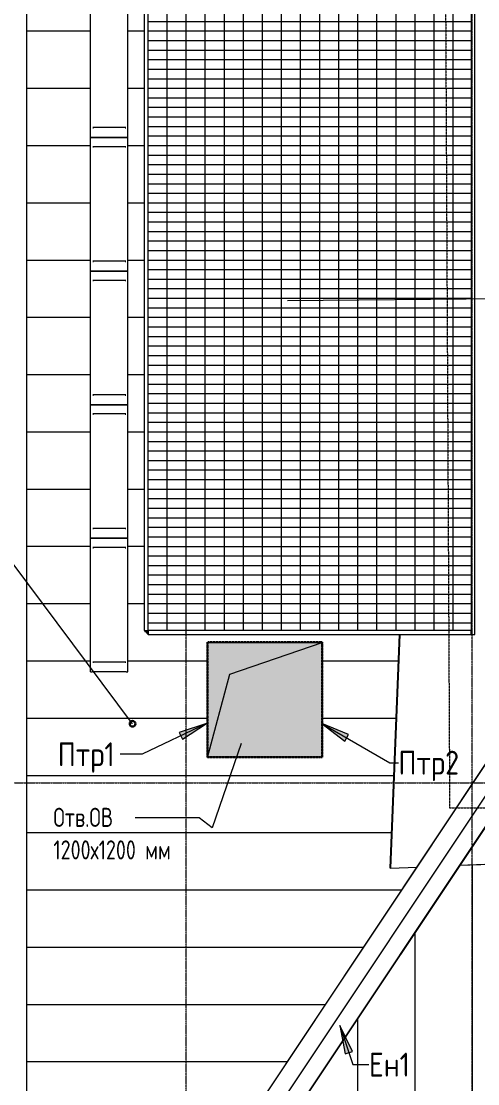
# Model space of a CAD drawing. Header units: millimetres. Extents: x -10178924 to 11692288, y -947381 to 58396.
# Drawn here: x -1729 to 3057, y -547431 to -536298 of the extents above; entities that cross this region are included whole.
import ezdxf
from ezdxf import colors
from ezdxf.entities.mleader import LeaderData, LeaderLine
from ezdxf.math import Vec2, Vec3

# ---------------------------------------------------------------- set-up
doc = ezdxf.new("R2010")
doc.units = ezdxf.units.MM
doc.linetypes.add('ADSK_Линия сетки', pattern=[25, 20, -2.5, 0, -2.5])
doc.linetypes.add('ADSK_Штриховая_ш3 п1_5', pattern=[4.5, 3, -1.5])
for name, color, linetype, lineweight in [('!К1', 32, 'Continuous', 30), ('Аннотация', 7, 'Continuous', 18), ('Антураж', 7, 'Continuous', 18), ('Выноски ВК', 7, 'Continuous', 0), ('Крыша', 7, 'Continuous', 9), ('Крыша штриховка', 7, 'Continuous', 9), ('Обобщенные модели', 7, 'Continuous', 18), ('Ограждение', 7, 'Continuous', 9), ('Оси', 253, 'Continuous', 9), ('Перекрытие', 7, 'Continuous', 18), ('Перекрытие штриховка', 7, 'Continuous', 18), ('Узлы', 7, 'Continuous', 18)]:
    doc.layers.add(name, color=color, linetype=linetype, lineweight=lineweight)
doc.layers.add('Линии', color=7, linetype='Continuous', lineweight=9, true_color=0x00a600)
doc.styles.add('GOST Common_3', font='GOST_Common.ttf', dxfattribs={"width": 0.8, "height": 350})
doc.styles.add('GOST Common_4', font='GOST_Common.ttf', dxfattribs={"width": 0.9, "height": 200})
doc.styles.add('PDF ISOCPEUR', font='isocpeur.ttf')

# ---------------------------------------------------------------- blocks, each defined once
blk = doc.blocks.new('Planka_konka_K1 - Кровля - Планка конька К1-2963679-План кровли АР')
at = {"layer": 'Обобщенные модели'}
blk.add_line((13000, -125), (-13000, -125), dxfattribs=at)
blk = doc.blocks.new('Ограждение - Ограждение-2968377-План кровли АР')
at = {"layer": 'Ограждение'}
for p, q in [((3192, 20524), (-1673, 13228)), ((3192, 20521), (-1673, 13225)), ((3212, 20546), (3360, 20447)), ((3341, 20418), (-1673, 12899)), ((3360, 20447), (3354, 20438)), ((3360, 20447), (3374, 20438)), ((3404, 20418), (3510, 20347)), ((-1530, 12789), (3510, 20347)), ((3511, 20346), (-1529, 12788)), ((3510, 20347), (3511, 20346)), ((-1530, 12789), (-1673, 12885)), ((-1529, 12788), (-1530, 12789))]:
    blk.add_line(p, q, dxfattribs=at)
blk = doc.blocks.new('Антураж 4 - Антураж 4-5053377-План кровли АР')
at = {"layer": 'Антураж'}
for p, q in [((9633, 19628), (2867, 19380)), ((2868, 19382), (9633, 19629))]:
    blk.add_line(p, q, dxfattribs=at)
blk = doc.blocks.new('Антураж 9 - Антураж 9-5661486-План кровли АР')
at = {"layer": 'Антураж'}
for p, q in [((2139, 19350), (2237, 21801)), ((2239, 21801), (2141, 19350)), ((2141, 19350), (2139, 19350)), ((2141, 19350), (2417, 19361))]:
    blk.add_line(p, q, dxfattribs=at)
blk = doc.blocks.new('Ограждение - Ограждение-5944229-План кровли АР')
at = {"layer": 'Ограждение'}
for p, q in [((-440, 28891), (-440, 21841)), ((-400, 28891), (-440, 28891)), ((3027, 28891), (-400, 28891)), ((-400, 21841), (-400, 28891)), ((-400, 28891), (-400, 28851)), ((-400, 28851), (3027, 28851)), ((2987, 28851), (2987, 21801)), ((3027, 28851), (2987, 28851)), ((3027, 28851), (3027, 28891)), ((3027, 21801), (3027, 28851)), ((-440, 21841), (-400, 21841)), ((-433, 21841), (-433, 21833)), ((-433, 21833), (-408, 21833)), ((-408, 21833), (-408, 21841)), ((-400, 21833), (-408, 21833)), ((-408, 21833), (-408, 21808)), ((2987, 21841), (-400, 21841)), ((-400, 21841), (-400, 21801)), ((2987, 21801), (2987, 21841)), ((-408, 21808), (-400, 21808)), ((-400, 21801), (2987, 21801)), ((2987, 21801), (3027, 21801))]:
    blk.add_line(p, q, dxfattribs=at)
blk = doc.blocks.new('Construction_Roof-Accessories_Lindab_KO - Construction_Roof-Accessories_Lindab_KO-V57-План кровли АР')
at = {"layer": 'Обобщенные модели', "lineweight": 9}
for p, q in [((1527, 33887), (1181, 33887)), ((1181, 33885), (1187, 33885)), ((1519, 33885), (1527, 33885))]:
    blk.add_line(p, q, dxfattribs=at)
blk = doc.blocks.new('Construction_Roof-Accessories_Lindab_BR - Construction_Roof-Accessories_Lindab_BR-V88-План кровли АР')
at = {"layer": 'Обобщенные модели', "lineweight": 9}
for p, q in [((-1004, 28407), (-1002, 28407)), ((-1004, 27007), (-1004, 28407)), ((-987, 28407), (-1002, 28407)), ((-987, 28407), (-981, 28407)), ((-981, 28407), (-974, 28407)), ((-974, 28407), (-637, 28407)), ((-637, 28407), (-630, 28407)), ((-630, 28407), (-628, 28407)), ((-613, 28407), (-628, 28407)), ((-613, 28407), (-610, 28407)), ((-610, 27007), (-610, 28407)), ((-1002, 27007), (-1004, 27007)), ((-1002, 27007), (-987, 27007)), ((-981, 27007), (-987, 27007)), ((-974, 27007), (-981, 27007)), ((-637, 27007), (-974, 27007)), ((-630, 27007), (-637, 27007)), ((-628, 27007), (-630, 27007)), ((-628, 27007), (-613, 27007)), ((-610, 27007), (-613, 27007))]:
    blk.add_line(p, q, dxfattribs=at)
blk = doc.blocks.new('Construction_Roof-Accessories_Lindab_BR - Construction_Roof-Accessories_Lindab_BR-V59-План кровли АР')
at = {"layer": 'Обобщенные модели', "lineweight": 9}
for p, q in [((445, 33984), (446, 33984)), ((445, 32584), (445, 33984)), ((462, 33984), (446, 33984)), ((462, 33984), (468, 33984)), ((468, 33984), (475, 33984)), ((475, 33984), (812, 33984)), ((812, 33984), (818, 33984)), ((818, 33984), (821, 33984)), ((836, 33984), (821, 33984)), ((836, 33984), (838, 33984)), ((838, 32584), (838, 33984)), ((446, 32584), (445, 32584)), ((446, 32584), (462, 32584)), ((468, 32584), (462, 32584)), ((475, 32584), (468, 32584)), ((812, 32584), (475, 32584)), ((818, 32584), (812, 32584)), ((821, 32584), (818, 32584)), ((821, 32584), (836, 32584)), ((838, 32584), (836, 32584))]:
    blk.add_line(p, q, dxfattribs=at)
blk = doc.blocks.new('Construction_Roof-Accessories_Lindab_BR - Construction_Roof-Accessories_Lindab_BR-V58-План кровли АР')
at = {"layer": 'Обобщенные модели', "lineweight": 9}
for p, q in [((1155, 33984), (1157, 33984)), ((1155, 32584), (1155, 33984)), ((1172, 33984), (1157, 33984)), ((1172, 33984), (1178, 33984)), ((1178, 33984), (1185, 33984)), ((1185, 33984), (1522, 33984)), ((1522, 33984), (1529, 33984)), ((1529, 33984), (1531, 33984)), ((1546, 33984), (1531, 33984)), ((1546, 33984), (1549, 33984)), ((1549, 32584), (1549, 33984)), ((1157, 32584), (1155, 32584)), ((1157, 32584), (1172, 32584)), ((1178, 32584), (1172, 32584)), ((1185, 32584), (1178, 32584)), ((1522, 32584), (1185, 32584)), ((1529, 32584), (1522, 32584)), ((1531, 32584), (1529, 32584)), ((1531, 32584), (1546, 32584)), ((1549, 32584), (1546, 32584))]:
    blk.add_line(p, q, dxfattribs=at)
blk = doc.blocks.new('Кровля')
at = {"layer": 'Аннотация', "lineweight": 9}
for points in [[(213, 20867), (-74, 20774), (-40, 20702)], [(1421, 20867), (1662, 20683), (1701, 20752)], [(1610, 17702), (1668, 17405), (1743, 17430)]]:
    blk.add_hatch(color=256, dxfattribs=at).paths.add_polyline_path(points)
at = {"layer": 'Крыша штриховка'}
h = blk.add_hatch(dxfattribs=at)
h.set_pattern_fill('FP_13', color=256, style=0, pattern_type=2)
h.set_pattern_definition([(180, (905, 0), (-7e-14, -600), [])])
h.paths.add_polyline_path([(-1673, 12871), (-1667, 12880), (-1673, 12885)])
h.paths.add_polyline_path([(-1673, 13228), (2417, 19361), (2139, 19350), (2237, 21801), (-400, 21802), (-400, 21808), (-408, 21809), (-408, 21821), (-420, 21821), (-420, 21833), (-433, 21833), (-433, 21841), (-440, 21841), (-440, 28891), (-294, 28891), (-294, 29807), (100, 29807), (100, 28891), (327, 28891), (327, 29807), (721, 29807), (721, 28891), (916, 28891), (916, 29807), (1310, 29807), (1310, 28891), (1659, 28891), (1659, 29807), (2053, 29807), (2053, 28891), (2430, 28891), (2430, 30101), (2308, 33209), (2308, 32434), (2293, 32434), (2293, 30158), (-776, 30158), (-776, 32458), (1915, 32458), (1915, 33834), (2284, 33834), (2274, 34091), (777, 34091), (777, 36739), (2251, 36739), (2471, 42384), (2267, 42378), (2239, 42353), (-1677, 38789), (-1673, 38789), (-1673, 13473)])
h.paths.add_polyline_path([(3362, 20446), (3470, 20607), (3472, 20607), (3505, 20658), (3505, 20710), (3393, 20705), (3390, 20631), (3360, 20631), (3321, 20631), (3315, 20477), (3360, 20447)])
h.paths.add_polyline_path([(1425, 20515), (225, 20515), (225, 21717), (1425, 21717), (1425, 20761)])
h.paths.add_polyline_path([(3377, 20631), (3377, 20631), (3377, 20631)])
h.paths.add_polyline_path([(-637, 21407), (-1004, 21407), (-1004, 29807), (-610, 29807), (-610, 21407), (-635, 21407)])
h.paths.add_polyline_path([(3702, 28478), (3702, 28481), (3696, 28480), (3702, 28478)])
h.paths.add_polyline_path([(1524, 32584), (1155, 32584), (1155, 33984), (1549, 33984), (1549, 32584), (1525, 32584)])
h.paths.add_polyline_path([(58, 32584), (-319, 32584), (-319, 33984), (75, 33984), (75, 32584), (58, 32584)])
h.paths.add_polyline_path([(475, 32584), (445, 32584), (445, 33984), (838, 33984), (838, 32584), (631, 32584)])
h.paths.add_polyline_path([(231, 34100), (201, 34100), (201, 35500), (595, 35500), (595, 34100), (269, 34100)])
h.paths.add_polyline_path([(-1579, 34962), (-1578, 34970), (-1579, 34966)])
h.paths.add_polyline_path([(-1579, 35416), (-1578, 35424), (-1579, 35420)])
h.paths.add_polyline_path([(-81, 34955), (-1583, 34955), (-1583, 34956), (-1587, 34955), (-1591, 34962), (-1592, 34970), (-1590, 34980), (-1587, 34984), (-1523, 34985), (-1523, 35409), (-1583, 35409), (-1583, 35410), (-1587, 35409), (-1591, 35416), (-1592, 35424), (-1590, 35435), (-1587, 35438), (68, 35438), (71, 35435), (73, 35428), (73, 35420), (71, 35413), (68, 35409), (66, 35409), (-63, 35409), (-63, 34985), (-86, 34985), (-86, 35409), (-423, 35409), (-423, 34985), (-446, 34985), (-446, 35409), (-782, 35409), (-782, 34985), (-805, 34985), (-805, 35409), (-1142, 35409), (-1142, 34986), (-1165, 34986), (-1165, 35409), (-1500, 35409), (-1500, 34985), (68, 34984), (71, 34980), (73, 34973), (73, 34966), (71, 34959), (68, 34955), (66, 34955), (-63, 34955)])
h.paths.add_polyline_path([(203, 35523), (201, 35523), (201, 36923), (595, 36923), (595, 35523), (204, 35523)])
h.paths.add_polyline_path([(3406, 35708), (3406, 35708), (3406, 35708)])
h.paths.add_polyline_path([(3702, 42934), (3702, 42939), (3683, 42934), (3702, 42934)])
h.paths.add_polyline_path([(3702, 43233), (3701, 43238), (3694, 43235), (3701, 43234)])
h.paths.add_polyline_path([(3618, 43234), (3566, 43395), (3564, 43394), (3615, 43235)])
h = blk.add_hatch(dxfattribs=at)
h.set_pattern_fill('FP_16', color=256, style=0, pattern_type=2)
h.set_pattern_definition([(270, (0, 2261.9), (600, 4e-14), [])])
h.paths.add_polyline_path([(3883, 12798), (3906, 12798), (3831, 12863), (9633, 19515), (9633, 19628), (2867, 19380), (-1462, 12889), (3798, 12889), (3798, 12798), (3859, 12798)])
h.paths.add_polyline_path([(3472, 20607), (10221, 20854), (10229, 20892), (3505, 20646), (3505, 20658), (3487, 20631)])
h.paths.add_polyline_path([(10868, 20741), (10875, 20749), (10795, 20775), (10811, 20761), (10868, 20743)])
h.paths.add_polyline_path([(10875, 20749), (10919, 20799), (10881, 20812), (10881, 20807), (10879, 20806), (10878, 20801), (10877, 20800), (10877, 20798), (10877, 20760), (10878, 20759), (10877, 20755)])
h.paths.add_polyline_path([(10740, 20784), (10746, 20791), (10527, 20862), (10529, 20853), (10702, 20797)])
h.paths.add_polyline_path([(10527, 20864), (10527, 20909), (10532, 20924), (10528, 20926), (10524, 20942), (10524, 20894), (10520, 20893), (10520, 20891)])
at = {"layer": 'Перекрытие штриховка', "lineweight": 9, "true_color": 0x787878}
h = blk.add_hatch(dxfattribs=at)
h.set_pattern_fill('FP_52', color=8, style=0, pattern_type=2)
h.set_pattern_definition([(0, (0, 0), (0, 100), []), (90, (0, 0), (-200, 1e-14), [])])
h.paths.add_polyline_path([(-400, 21841), (2987, 21841), (2987, 28851), (-400, 28851), (-400, 21868)])
h.paths.add_polyline_path([(-408, 21833), (-400, 21833), (-401, 21841), (-408, 21841)])
h.paths.add_polyline_path([(-415, 21821), (-408, 21821), (-408, 21833), (-420, 21833), (-420, 21821), (-417, 21821)])
at = {"layer": 'Узлы', "true_color": 0xffffff}
blk.add_hatch(color=7, dxfattribs=at).paths.add_polyline_path([(224, 20515), (1426, 20515), (1426, 21718), (224, 21717), (224, 20761)])
at = {"layer": 'Аннотация', "lineweight": 9}
for p, q in [((1064, 25301), (4437, 25332)), ((213, 20867), (-462, 20545)), ((213, 20867), (-74, 20774)), ((-40, 20702), (213, 20867)), ((1421, 20867), (1662, 20683)), ((1701, 20752), (1421, 20867)), ((1421, 20867), (2136, 20456)), ((-74, 20774), (-40, 20702)), ((1662, 20683), (1701, 20752)), ((578, 20657), (271, 19774)), ((-462, 20545), (-693, 20545)), ((2136, 20456), (2225, 20456)), ((135, 19880), (-535, 19880)), ((271, 19774), (135, 19880)), ((1610, 17702), (1668, 17405)), ((1743, 17430), (1610, 17702)), ((1610, 17702), (1747, 17293)), ((1668, 17405), (1743, 17430)), ((1747, 17293), (1915, 17293))]:
    blk.add_line(p, q, dxfattribs=at)
at = {"layer": 'Крыша'}
for p, q in [((225, 20515), (225, 21717)), ((225, 21717), (1425, 21717)), ((1425, 21717), (1425, 20515)), ((1425, 20515), (225, 20515))]:
    blk.add_line(p, q, dxfattribs=at)
at = {"layer": 'Линии', "color": 7, "linetype": 'ADSK_Штриховая_ш3 п1_5'}
for p, q in [((2647, 42760), (2762, 19983)), ((2762, 19983), (10145, 19983))]:
    blk.add_line(p, q, dxfattribs=at)
at = {"layer": 'Линии', "color": 7, "linetype": 'ADSK_Штриховая_ш3 п1_5', "lineweight": 30}
for p, q in [((1426, 21718), (224, 21718)), ((224, 21718), (224, 20515)), ((1426, 20515), (1426, 21718)), ((224, 20515), (1426, 20515))]:
    blk.add_line(p, q, dxfattribs=at)
at = {"layer": 'Линии', "color": 7}
for p, q in [((459, 21385), (1426, 21717)), ((224, 20511), (459, 21385))]:
    blk.add_line(p, q, dxfattribs=at)
at = {"layer": 'Оси', "linetype": 'ADSK_Линия сетки'}
for p, q in [((0, -5631), (0, 44223)), ((3000, -5631), (3000, 44223)), ((-13798, 20245), (56005, 20245))]:
    blk.add_line(p, q, dxfattribs=at)
at = {"layer": 'Перекрытие'}
for p, q in [((-420, 21833), (-420, 21821)), ((-420, 21821), (-408, 21821))]:
    blk.add_line(p, q, dxfattribs=at)
at = {"layer": 'Антураж'}
for name in ['Антураж 9 - Антураж 9-5661486-План кровли АР', 'Антураж 4 - Антураж 4-5053377-План кровли АР']:
    blk.add_blockref(name, (0, 0), dxfattribs=at)
at = {"layer": 'Обобщенные модели', "rotation": 89.99999999999991}
blk.add_blockref('Planka_konka_K1 - Кровля - Планка конька К1-2963679-План кровли АР', (-1798, 25789), dxfattribs=at)
at = {"layer": 'Обобщенные модели'}
for name, p in [('Construction_Roof-Accessories_Lindab_BR - Construction_Roof-Accessories_Lindab_BR-V88-План кровли АР', (0, 0)), ('Construction_Roof-Accessories_Lindab_KO - Construction_Roof-Accessories_Lindab_KO-V57-План кровли АР', (-2159, -6776)), ('Construction_Roof-Accessories_Lindab_BR - Construction_Roof-Accessories_Lindab_BR-V59-План кровли АР', (-1449, -6976)), ('Construction_Roof-Accessories_Lindab_KO - Construction_Roof-Accessories_Lindab_KO-V57-План кровли АР', (-2159, -6976)), ('Construction_Roof-Accessories_Lindab_BR - Construction_Roof-Accessories_Lindab_BR-V59-План кровли АР', (-1449, -8376)), ('Construction_Roof-Accessories_Lindab_KO - Construction_Roof-Accessories_Lindab_KO-V57-План кровли АР', (-2159, -8176)), ('Construction_Roof-Accessories_Lindab_KO - Construction_Roof-Accessories_Lindab_KO-V57-План кровли АР', (-2159, -8376)), ('Construction_Roof-Accessories_Lindab_KO - Construction_Roof-Accessories_Lindab_KO-V57-План кровли АР', (-2159, -9576)), ('Construction_Roof-Accessories_Lindab_BR - Construction_Roof-Accessories_Lindab_BR-V58-План кровли АР', (-2159, -9776)), ('Construction_Roof-Accessories_Lindab_KO - Construction_Roof-Accessories_Lindab_KO-V57-План кровли АР', (-2159, -9776)), ('Construction_Roof-Accessories_Lindab_KO - Construction_Roof-Accessories_Lindab_KO-V57-План кровли АР', (-2159, -10976)), ('Construction_Roof-Accessories_Lindab_BR - Construction_Roof-Accessories_Lindab_BR-V58-План кровли АР', (-2159, -11176)), ('Construction_Roof-Accessories_Lindab_KO - Construction_Roof-Accessories_Lindab_KO-V57-План кровли АР', (-2159, -11176)), ('Construction_Roof-Accessories_Lindab_KO - Construction_Roof-Accessories_Lindab_KO-V57-План кровли АР', (-2159, -12376))]:
    blk.add_blockref(name, p, dxfattribs=at)
at = {"layer": 'Ограждение'}
for name in ['Ограждение - Ограждение-5944229-План кровли АР', 'Ограждение - Ограждение-2968377-План кровли АР']:
    blk.add_blockref(name, (0, 0), dxfattribs=at)
at = {"layer": 'Аннотация', "lineweight": 9, "attachment_point": 1, "line_spacing_factor": 1.022766}
for s, insert, char_height, width, style in [('\\pxt1.44,2.88,4.32,5.76,7.2,8.64,10.08,11.52,12.96,14.4,15.84,17.28,18.72,20.16,21.6,23.04,24.48,25.92,27.36,28.8,30.24,31.68,33.12,34.56,36,37.44,38.88,40.32,41.76,43.2,44.64,46.08;{Птр1}', (-1347, 20670), 250, 887.4, 'GOST Common_4'), ('\\pxt1.44,2.88,4.32,5.76,7.2,8.64,10.08,11.52,12.96,14.4,15.84,17.28,18.72,20.16,21.6,23.04,24.48,25.92,27.36,28.8,30.24,31.68,33.12,34.56,36,37.44,38.88,40.32,41.76,43.2,44.64,46.08;{Птр2}', (2225, 20582), 250, 887.4, 'GOST Common_4'), ('\\pxt1.8,3.6,5.4,7.2,9,10.8,12.6,14.4,16.2,18,19.8,21.6,23.4,25.2,27,28.8,30.6,32.4,34.2,36,37.8,39.6,41.4,43.2,45,46.8,48.6,50.4,52.2,54,55.8,57.6;{Отв.ОВ 1200х1200 мм}', (-1392, 19984), 200, 1530, 'GOST Common_3'), ('\\pxt1.44,2.88,4.32,5.76,7.2,8.64,10.08,11.52,12.96,14.4,15.84,17.28,18.72,20.16,21.6,23.04,24.48,25.92,27.36,28.8,30.24,31.68,33.12,34.56,36,37.44,38.88,40.32,41.76,43.2,44.64,46.08;{Ен1}', (1915, 17418), 250, 577.8, 'GOST Common_4')]:
    blk.add_mtext(s, dxfattribs=dict(at, insert=insert, char_height=char_height, width=width, style=style))
blk = doc.blocks.new('_None')

msp = doc.modelspace()

# ---------------------------------------------------------------- linework, layer by layer
at = {"layer": '!К1'}
msp.add_circle((-562.4, -543659), 30, dxfattribs=at)

# ---------------------------------------------------------------- block references
msp.add_blockref('Кровля', (0, -564523.7))

# ---------------------------------------------------------------- leaders
at = {"layer": 'Выноски ВК', "ltscale": 50}
ml = msp.add_multileader_mtext('Standard', dxfattribs=at)
ml.set_content('Фановый стояк %%C110\\PК1-3', color=256, style='PDF ISOCPEUR')
ml.set_leader_properties(color=256, linetype='ByLayer', lineweight=-1)
ml.set_arrow_properties(name='NONE')
ml.build(insert=Vec2(0, 0))
ml.multileader.update_dxf_attribs({"text_left_attachment_type": 6, "text_right_attachment_type": 6, "dogleg_length": 100, "arrow_head_size": 300})
ctx = ml.context
ctx.base_point, ctx.char_height, ctx.arrow_head_size, ctx.landing_gap_size, ctx.plane_origin = Vec3(-4870.2, -541402.7), 200, 300, 0, Vec3(-8581.4, -536276.3)
ctx.left_attachment, ctx.right_attachment = 6, 6
notes = []
notes.append((ctx, [(1, (1, 1, 0), (-2250.2, -541402.7), (-1, 0), 100, [(1, [(-562.4, -543659)], 0, [])])]))
ctx.mtext.insert, ctx.mtext.width, ctx.mtext.flow_direction = Vec3(-4870.2, -541162.7), 2859.376, 5
for ctx, leaders in notes:
    for number, flags, end, landing, length, lines in leaders:
        leader = LeaderData()
        leader.index, (leader.has_last_leader_line, leader.has_dogleg_vector, leader.attachment_direction) = number, flags
        leader.last_leader_point, leader.dogleg_vector, leader.dogleg_length = Vec3(end), Vec3(landing), length
        for number, points, colour, breaks in lines:
            line = LeaderLine()
            line.index, line.vertices, line.color, line.breaks = number, Vec3.list(points), colors.encode_raw_color(colour), breaks
            leader.lines.append(line)
        ctx.leaders.append(leader)

doc.saveas('drawing.dxf')
